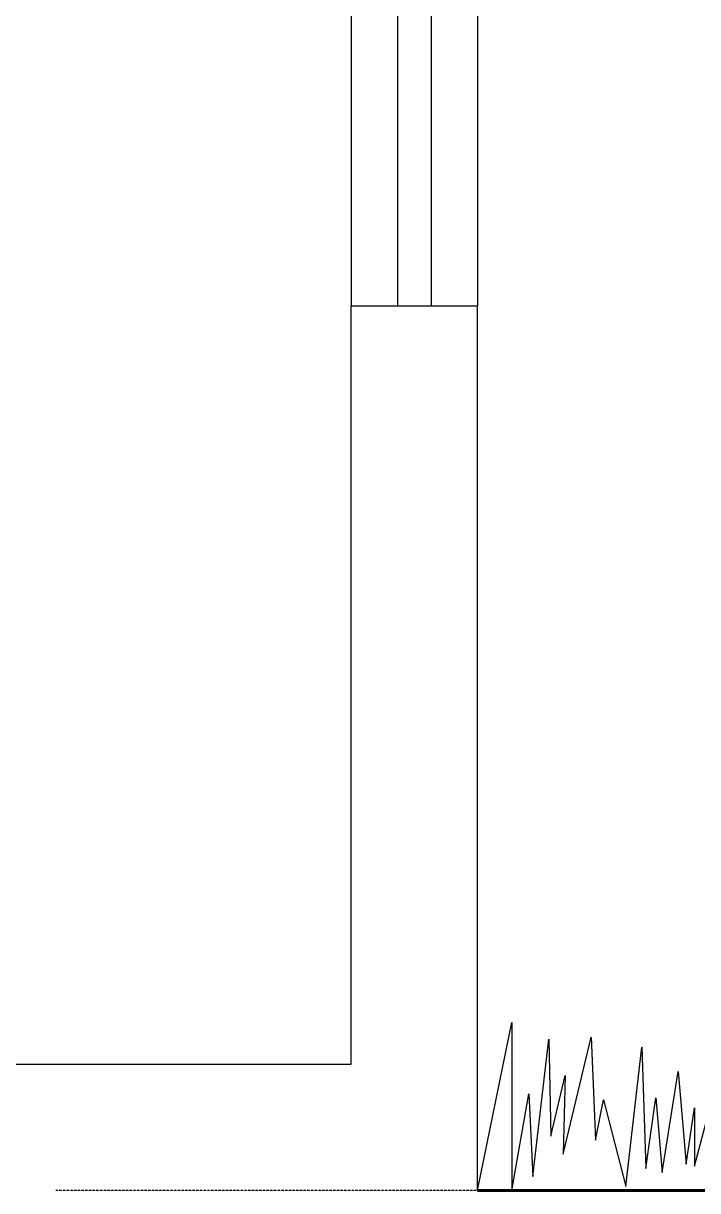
# Model space of a CAD drawing. Header units: millimetres. Extents: x -249630 to 95394, y -188036 to 109963.
# Drawn here: x -54093 to -53094, y 95551 to 97283 of the extents above; entities that cross this region are included whole.
import ezdxf

# ---------------------------------------------------------------- set-up
doc = ezdxf.new("R2010")
doc.units = ezdxf.units.MM
doc.linetypes.add('DASHED2', pattern=[9.525, 6.35, -3.175])
for name, color, linetype in [('05', 5, 'Continuous'), ('Layer1', 2, 'Continuous'), ('Layer5', 84, 'Continuous'), ('Layer8', 8, 'Continuous'), ('VEREDA', 1, 'Continuous')]:
    doc.layers.add(name, color=color, linetype=linetype)
doc.layers.add('MUROS', color=6, linetype='Continuous', lineweight=60)

msp = doc.modelspace()

# ---------------------------------------------------------------- linework, layer by layer
at = {"layer": '05'}
for p, q in [((-53607.415, 95738.803), (-53607.415, 96863.803)), ((-53419.915, 95551.303), (-53419.915, 96863.803))]:
    msp.add_line(p, q, dxfattribs=at)
for points in [[(-53607.415, 96863.803), (-53419.915, 96863.803)], [(-67982.415, 95738.803), (-53607.415, 95738.803)]]:
    msp.add_lwpolyline(points, dxfattribs=at)
at = {"layer": 'Layer1'}
for points in [[(-53607.415, 98363.803), (-53607.415, 96863.803)], [(-53419.915, 98363.803), (-53419.915, 96863.803)]]:
    msp.add_lwpolyline(points, dxfattribs=at)
at = {"layer": 'Layer5'}
msp.add_lwpolyline([(-53419.915, 95551.303), (-53368.792, 95800.622), (-53368.792, 95551.303), (-53344.024, 95695.131), (-53338.032, 95572.414), (-53314.064, 95775.946), (-53311.068, 95632.276), (-53290.096, 95722.07), (-53293.092, 95605.338), (-53251.148, 95778.939), (-53245.157, 95626.29), (-53233.173, 95686.152), (-53200.217, 95557.448), (-53176.249, 95763.973), (-53170.258, 95584.386), (-53155.278, 95689.145), (-53146.29, 95578.4), (-53122.322, 95728.056), (-53110.338, 95590.372), (-53098.354, 95674.18), (-53098.354, 95587.379), (-53062.403, 95722.07)], dxfattribs=at)
at = {"layer": 'Layer8', "linetype": 'DASHED2', "ltscale": 0.025}
msp.add_lwpolyline([(-53419.915, 95551.303), (-54044.915, 95551.303)], dxfattribs=at)
at = {"layer": 'MUROS'}
msp.add_lwpolyline([(-53419.915, 95551.303), (-49857.415, 95551.303)], dxfattribs=at)
at = {"layer": 'VEREDA'}
for points in [[(-53538.665, 98363.803), (-53538.665, 96863.803)], [(-53488.665, 98363.803), (-53488.665, 96863.803)]]:
    msp.add_lwpolyline(points, dxfattribs=at)

doc.saveas('drawing.dxf')
